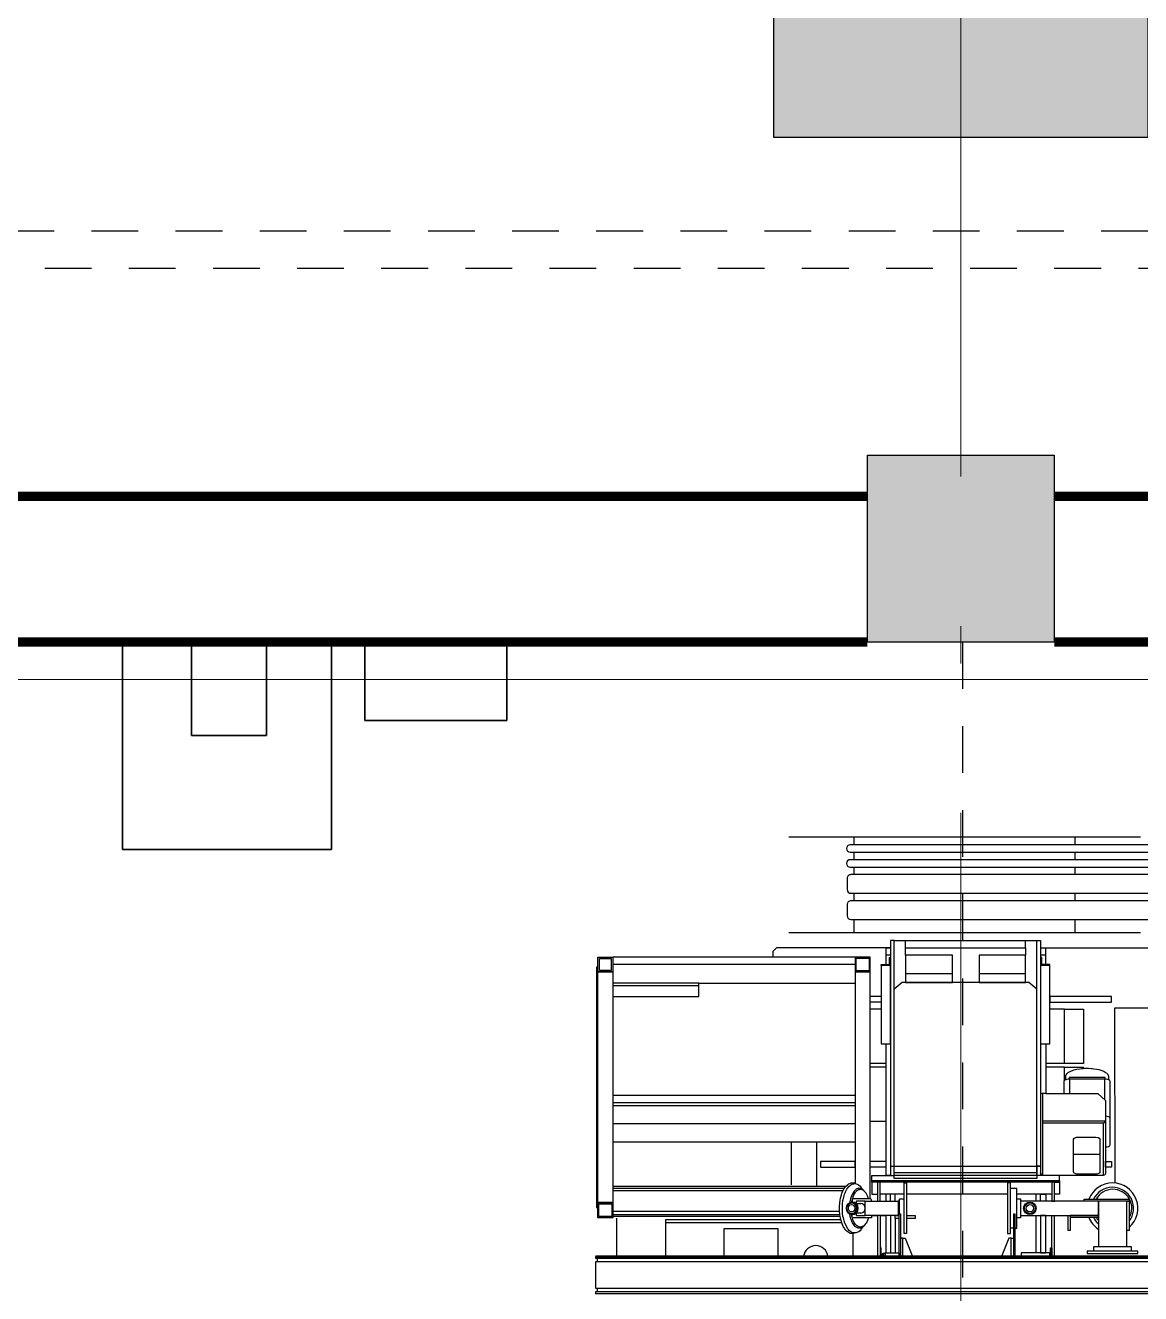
# Model space of a CAD drawing. Header units: metres. Extents: x -22 to 564, y 0 to 143.
# Drawn here: x 38.543 to 41.526, y 50.682 to 54.075 of the extents above; entities that cross this region are included whole.
import ezdxf
from ezdxf.xclip import XClip

# ---------------------------------------------------------------- set-up
doc = ezdxf.new("R2010")
doc.units = ezdxf.units.M
doc.header["$XCLIPFRAME"] = 2
doc.linetypes.add('EJES630', pattern=[6.3, 5.5, -0.4, 0, -0.4])
doc.linetypes.add('XREF PB NEURO-ONCOLOGIA$0$CONJUNTO TLAHUAC$0$HIDDEN2', pattern=[0.1875, 0.125, -0.0625])
doc.layers.add('EJES', color=11, linetype='EJES630', lineweight=0)
doc.layers.add('XREF PB NEURO-ONCOLOGIA$0$MUROS DE TABLAROCA', color=150, linetype='Continuous', lineweight=13)
for name, color, linetype in [('XREF  PB CONJ$0$PARQUE', 251, 'Continuous'), ('XREF PB NEURO-ONCOLOGIA$0$-CG-M-WALL', 7, 'Continuous'), ('XREF PB NEURO-ONCOLOGIA$0$COLUMNAS', 6, 'Continuous'), ('XREF PB NEURO-ONCOLOGIA$0$EQUIPO', 8, 'Continuous'), ('XREF PB NEURO-ONCOLOGIA$0$HATCH', 251, 'Continuous'), ('XREF PB NEURO-ONCOLOGIA$0$PROYECCIÓN', 8, 'XREF PB NEURO-ONCOLOGIA$0$CONJUNTO TLAHUAC$0$HIDDEN2'), ('XREF PB NEURO-ONCOLOGIA$0$TABIQUES BLINDADOS', 30, 'Continuous')]:
    doc.layers.add(name, color=color, linetype=linetype)

# ---------------------------------------------------------------- blocks, each defined once
blk = doc.blocks.new('XREF PB NEURO-ONCOLOGIA$0$C-1')
at = {"layer": 'XREF PB NEURO-ONCOLOGIA$0$-CG-M-WALL', "true_color": 0x636466}
h = blk.add_hatch(color=251, dxfattribs=at)
h.dxf.hatch_style = 1
h.paths.add_polyline_path([(-0.5, -0.5), (-0.5, 0.5), (0.5, 0.5), (0.5, -0.5)])
blk.add_lwpolyline([(-0.5, -0.5), (-0.5, 0.5), (0.5, 0.5), (0.5, -0.5)], close=True)
blk = doc.blocks.new('*U219')
at = {"color": 0}
for p, q in [((-3137.7, 1527.1), (-3137.7, -301)), ((-3117.7, -301), (-3117.7, 1527.1)), ((-3097.7, 1527.1), (-3097.7, -301)), ((-3077.7, -301), (-3077.7, 1527.1)), ((-3057.7, 1525.1), (-3057.7, -299)), ((-3007.7, -299), (-3007.7, 1525.1)), ((-2987.7, 1525.1), (-2987.7, -299)), ((-2937.7, -299), (-2937.7, 1525.1)), ((-2036.5, 997.9), (-2036.5, -981.5)), ((-2035.5, 999.1), (-2035.5, -982.5)), ((-2035.5, -982.5), (-2035.5, 999.1)), ((-2031.5, -982.5), (-2031.5, 999.1)), ((-2031.5, -977.2), (-2031.5, 993.9)), ((-2021.4, 999.1), (-2021.4, -982.5)), ((-2021.4, 993.9), (-2021.4, -977.2)), ((-1951.3, -982.5), (-1951.3, 999.1)), ((-1951.3, -977.2), (-1951.3, 993.9)), ((-1941.2, 999.1), (-1941.2, -982.5)), ((-1941.2, 993.9), (-1941.2, -977.2)), ((-1937.1, -982.5), (-1937.1, 999.1)), ((-1937.1, -982.5), (-1937.1, 999.1)), ((-2862.2, 208.3), (-2862.2, 515.2)), ((-2701.5, 407.2), (-2701.5, 509.8)), ((-3157.7, 475.1), (-3157.7, -465)), ((-2902.7, -465), (-2902.7, 475.1)), ((-2189, 324.4), (-2189, 445.1)), ((-2189, 445.1), (-2184.2, 445.1)), ((-2184.2, 445.1), (-2184.2, 324.4)), ((-2184.2, 438.7), (-2184.2, 445.1)), ((-2184.2, 445.1), (-2105.7, 445.1)), ((-2105.7, 445.1), (-2105.7, 438.7)), ((-2063.1, 350.8), (-2063.1, 450.7)), ((-2063.1, 450.7), (-2050.4, 450.7)), ((-2044, 468.3), (-2050.4, 468.3)), ((-2050.4, 468.3), (-2050.4, 332.8)), ((-2050.4, 450.7), (-2050.4, 350.8)), ((-2044, 332.8), (-2044, 468.3)), ((-2232.4, 407.4), (-2701.5, 407.2)), ((-2063.1, 438.7), (-2184.2, 438.7)), ((-2184.2, 438.7), (-2184.2, 363.2)), ((-2105.7, 438.7), (-2184.2, 438.7)), ((-2063.1, 363.2), (-2063.1, 438.7)), ((-2716.6, 397.9), (-2731.6, 397.9)), ((-2731.6, 397.9), (-2731.6, 233.4)), ((-2716.6, 233.4), (-2716.6, 397.9)), ((-2533.8, 371.7), (-2532.6, 374.7)), ((-2532.6, 374.7), (-2530.9, 378.5)), ((-2530.9, 378.5), (-2529.4, 381.3)), ((-2529.4, 381.3), (-2527.6, 383.9)), ((-2527.6, 383.9), (-2526.5, 385.2)), ((-2526.5, 385.2), (-2525.2, 386.5)), ((-2525.2, 386.5), (-2524, 387.5)), ((-2524, 387.5), (-2522.8, 388.4)), ((-2522.8, 388.4), (-2521.7, 389)), ((-2521.7, 389), (-2520.6, 389.4)), ((-2520.6, 389.4), (-2519.3, 389.7)), ((-2519.3, 389.7), (-2518.3, 389.8)), ((-2518.3, 389.8), (-2509, 389.8)), ((-2510.6, 380.6), (-2515.3, 380.6)), ((-2515.3, 380.6), (-2515.3, 285)), ((-2510.4, 383.4), (-2510.7, 379.4)), ((-2510.7, 379.4), (-2456.1, 379.4)), ((-2510.7, 379.4), (-2510.7, 286.2)), ((-2509.9, 386.9), (-2510.4, 383.4)), ((-2509, 390.1), (-2509.9, 386.9)), ((-2507.8, 392.4), (-2509, 390.1)), ((-2506.4, 393.8), (-2507.8, 392.4)), ((-2504.9, 394.5), (-2506.4, 393.8)), ((-2405.4, 394.5), (-2504.9, 394.5)), ((-2472.3, 361.7), (-2453.7, 382)), ((-2453.7, 382), (-2398.1, 382)), ((-2410.8, 386), (-2411.4, 382)), ((-2410, 389.5), (-2410.8, 386)), ((-2408.8, 392.2), (-2410, 389.5)), ((-2407.4, 393.8), (-2408.8, 392.2)), ((-2405.4, 394.5), (-2407.4, 393.8)), ((-2334.9, 394.5), (-2405.4, 394.5)), ((-2398.1, 382), (-2398.1, 214.4)), ((-2398.1, 382), (-2258.5, 382)), ((-2397, 381.2), (-2397, 382)), ((-2394.9, 378.8), (-2397, 381.2)), ((-2394, 375.9), (-2394.9, 378.8)), ((-2394, 214.4), (-2394, 375.9)), ((-2394, 375.9), (-2253, 375.9)), ((-2333.5, 393.8), (-2334.9, 394.5)), ((-2332.1, 392.2), (-2333.5, 393.8)), ((-2330.6, 389.5), (-2332.1, 392.2)), ((-2329.8, 386), (-2330.6, 389.5)), ((-2329.5, 382), (-2329.8, 386)), ((-2290.4, 397.9), (-2275.4, 397.9)), ((-2290.4, 382), (-2290.4, 397.9)), ((-2275.4, 382), (-2290.4, 382)), ((-2275.4, 397.9), (-2275.4, 382)), ((-2258.5, 382), (-2256.5, 381.4)), ((-2256.5, 381.4), (-2254.7, 380.3)), ((-2254.7, 380.3), (-2253.6, 378.3)), ((-2253.6, 378.3), (-2253, 375.9)), ((-2253, 375.9), (-2253, 214.4)), ((-2539.6, 336.3), (-2539.2, 343.2)), ((-2539.2, 343.2), (-2539, 346.1)), ((-2539, 346.1), (-2538.4, 351.1)), ((-2538.4, 351.1), (-2537.2, 358.9)), ((-2537.2, 358.9), (-2536, 364)), ((-2536, 364), (-2535.4, 366.4)), ((-2535.4, 366.4), (-2533.8, 371.7)), ((-2472.3, 271.1), (-2472.3, 361.7)), ((-2355.6, 355.6), (-2354.1, 362.6)), ((-2355.6, 307.9), (-2355.6, 355.6)), ((-2354.1, 362.6), (-2351.5, 366.4)), ((-2351.5, 366.4), (-2350, 366.9)), ((-2350, 366.9), (-2261.7, 366.9)), ((-2308.9, 366.9), (-2308.9, 296.3)), ((-2261.7, 366.9), (-2260, 366.4)), ((-2260, 366.4), (-2258.2, 363.7)), ((-2258.2, 363.7), (-2257, 361)), ((-2257, 361), (-2256.4, 358.7)), ((-2256.4, 358.7), (-2255.9, 355.6)), ((-2255.9, 355.6), (-2255.9, 307.9)), ((-2184.1, 363.3), (-2184.2, 154.4)), ((-2184.2, 363.2), (-2063.1, 363.2)), ((-2145.8, 363.3), (-2184.1, 363.3)), ((-2145.9, 154.4), (-2145.8, 363.3)), ((-2140.9, 363.2), (-2145.8, 363.2)), ((-2145.8, 363.2), (-2145.8, 287.3)), ((-2140.9, 287.3), (-2140.9, 363.2)), ((-2050.4, 350.8), (-2063.1, 350.8)), ((-2698.1, 322.9), (-2552.7, 322.9)), ((-2698.1, 272.5), (-2698.1, 322.9)), ((-2552.7, 322.9), (-2552.7, 272.5)), ((-2542.6, 272.5), (-2542.6, 322.9)), ((-2542.6, 322.9), (-2539.3, 322.9)), ((-2539.6, 328.6), (-2539.6, 336.3)), ((-2539.3, 321.9), (-2539.6, 328.6)), ((-2539, 318.9), (-2539.3, 321.9)), ((-2538.4, 313.4), (-2539, 318.9)), ((-2537.1, 305.4), (-2538.4, 313.4)), ((-2536.2, 301.3), (-2537.1, 305.4)), ((-2354.9, 304.2), (-2355.6, 307.9)), ((-2255.9, 307.9), (-2256.5, 304.2)), ((-2184.2, 324.4), (-2189, 324.4)), ((-2050.4, 332.8), (-2044, 332.8)), ((-3157.7, 300.1), (-3137.7, 300.1)), ((-3117.7, 300.1), (-3097.7, 300.1)), ((-3077.7, 300.1), (-3057.7, 300.1)), ((-3007.7, 300.1), (-2987.7, 300.1)), ((-2937.7, 300.1), (-2902.7, 300.1)), ((-2698.1, 272.5), (-2698.1, 233.4)), ((-2552.7, 272.5), (-2698.1, 272.5)), ((-2552.7, 272.5), (-2552.7, 222.4)), ((-2507.3, 272.5), (-2542.6, 272.5)), ((-2542.6, 272.5), (-2542.6, 222.4)), ((-2535, 297), (-2536.2, 301.3)), ((-2534, 293.9), (-2535, 297)), ((-2533, 291.2), (-2534, 293.9)), ((-2532, 288.8), (-2533, 291.2)), ((-2531.2, 287.2), (-2532, 288.8)), ((-2530, 284.9), (-2531.2, 287.2)), ((-2529.4, 283.9), (-2530, 284.9)), ((-2528.4, 282.4), (-2529.4, 283.9)), ((-2527.3, 281), (-2528.4, 282.4)), ((-2526.3, 279.8), (-2527.3, 281)), ((-2525.4, 278.8), (-2526.3, 279.8)), ((-2524.5, 278.1), (-2525.4, 278.8)), ((-2523.3, 277.3), (-2524.5, 278.1)), ((-2522.7, 276.9), (-2523.3, 277.3)), ((-2522, 276.5), (-2522.7, 276.9)), ((-2520.8, 276.1), (-2522, 276.5)), ((-2519.9, 275.9), (-2520.8, 276.1)), ((-2519.1, 275.7), (-2519.9, 275.9)), ((-2518.3, 275.7), (-2519.1, 275.7)), ((-2509, 275.7), (-2518.3, 275.7)), ((-2515.3, 285), (-2510.6, 285)), ((-2472.3, 286.2), (-2510.7, 286.2)), ((-2510.7, 286.2), (-2510.4, 282.4)), ((-2510.4, 282.4), (-2509.9, 278.6)), ((-2509.9, 278.6), (-2509, 275.7)), ((-2509, 275.7), (-2507.8, 273.1)), ((-2507.8, 273.1), (-2507.3, 272.5)), ((-2506.4, 271.6), (-2507.3, 272.5)), ((-2504.9, 271.1), (-2506.4, 271.6)), ((-2353, 298.6), (-2354.9, 304.2)), ((-2352.2, 297.9), (-2353, 298.6)), ((-2350, 296.5), (-2352.2, 297.9)), ((-2261.7, 296.5), (-2350, 296.5)), ((-2260, 297.2), (-2261.7, 296.5)), ((-2258.8, 298.6), (-2260, 297.2)), ((-2256.5, 304.2), (-2258.8, 298.6)), ((-2145.9, 282.4), (-2145.9, 287.3)), ((-2145.9, 287.3), (-2105.7, 287.3)), ((-2105.7, 282.4), (-2145.9, 282.4)), ((-2145.8, 287.3), (-2140.9, 287.3)), ((-2105.7, 287.3), (-2105.7, 282.4)), ((-2472.3, 271.1), (-2504.9, 271.1)), ((-2472.3, 222.4), (-2472.3, 271.1)), ((-2239.4, 258.7), (-2252.4, 258.7)), ((-2252.4, 258.7), (-2252.4, 198.4)), ((-2239.4, -242.9), (-2239.4, 258.7)), ((-2239.4, 258.7), (-2234.8, 258.7)), ((-2234.8, 245.1), (-2234.8, 258.7)), ((-2234.8, 258.7), (-2202.9, 258.7)), ((-2234.8, 258.7), (-2234.8, -242.9)), ((-2184.2, 245.1), (-2234.8, 245.1)), ((-2234.8, 245.1), (-2234.8, 238.7)), ((-2202.9, 245.1), (-2234.8, 245.1)), ((-2234.8, 238.7), (-2234.8, -242.9)), ((-2234.8, 238.7), (-2184.2, 238.7)), ((-2202.9, 258.7), (-2202.9, 245.1)), ((-2202.9, 238.7), (-2202.9, 144.8)), ((-2184.2, 238.7), (-2184.2, 245.1)), ((-2145.9, 245), (-2036.1, 245)), ((-2145.9, 238.7), (-2145.9, 245)), ((-2036.1, 238.7), (-2145.9, 238.7)), ((-2059.6, 238.7), (-2036.4, 238.7)), ((-2059.6, 234.7), (-2059.6, 238.7)), ((-2036.4, 238.7), (-2036.4, 234.7)), ((-2036.1, 245), (-2036.1, 238.7)), ((-2881.1, 198.4), (-2881.1, 208.3)), ((-2881.1, 208.3), (-2277.4, 208.3)), ((-2817.1, 222.4), (-2862.2, 222.4)), ((-2842, 222.4), (-2842, 208.3)), ((-2817.1, 211.4), (-2836.2, 211.4)), ((-2836.2, 211.4), (-2836.2, 208.3)), ((-2836.2, 208.3), (-2814.4, 208.3)), ((-2814.4, 233.4), (-2817.1, 233.4)), ((-2817.1, 233.4), (-2817.1, 211.4)), ((-2604.9, 233.4), (-2814.4, 233.4)), ((-2814.4, 233.4), (-2814.4, 208.3)), ((-2814.4, 208.3), (-2604.9, 208.3)), ((-2731.6, 233.4), (-2716.6, 233.4)), ((-2604.9, 208.3), (-2604.9, 233.4)), ((-2604.9, 208.5), (-2604.9, 222.4)), ((-2604.9, 222.4), (-2472.3, 222.4)), ((-2470.2, 208.5), (-2604.9, 208.5)), ((-2472.3, 222.4), (-2472.3, 214.4)), ((-2472.3, 214.4), (-2471.9, 211.7)), ((-2398.1, 214.4), (-2472.3, 214.4)), ((-2471.9, 211.7), (-2471.1, 209.4)), ((-2471.1, 209.4), (-2470.2, 208.5)), ((-2254.2, 214.4), (-2398.1, 214.4)), ((-2277.4, 208.3), (-2277.4, 198.4)), ((-2277.4, 208.3), (-2252.4, 208.3)), ((-2277.4, 198.4), (-2277.4, 208.3)), ((-2257.6, 208.8), (-2260, 208.3)), ((-2255.9, 210.3), (-2257.6, 208.8)), ((-2254.7, 212), (-2255.9, 210.3)), ((-2254.2, 214.4), (-2254.7, 212)), ((-2253, 214.4), (-2254.2, 214.4)), ((-2252.4, 208.3), (-2252.4, 198.4)), ((-2202.9, 222.4), (-2184.2, 222.4)), ((-2202.9, 208.3), (-2202.9, 222.4)), ((-2184.2, 208.3), (-2202.9, 208.3)), ((-2184.2, 222.4), (-2184.2, 208.3)), ((-2045.7, 222.4), (-2145.9, 222.4)), ((-2145.9, 222.4), (-2145.9, 208.3)), ((-2145.9, 208.3), (-2045.7, 208.3)), ((-2036.4, 234.7), (-2059.6, 234.7)), ((-2036.1, 232.8), (-2045.7, 232.8)), ((-2045.7, 232.8), (-2045.7, 156.4)), ((-2045.7, 208.3), (-2045.7, 222.4)), ((-2036.1, 156.4), (-2036.1, 232.8)), ((-2881.1, -183), (-2881.1, 198.4)), ((-2277.4, 198.4), (-2881.1, 198.4)), ((-2751.2, 198.4), (-2769.3, 177)), ((-2769.3, 177), (-2769.3, -161.5)), ((-2277.4, -183), (-2277.4, 198.4)), ((-2277.4, 198.4), (-2244.9, 198.4)), ((-2252.4, 198.4), (-2277.4, 198.4)), ((-2259.7, 198.4), (-2259.7, -183)), ((-2253.9, -183), (-2253.9, 198.4)), ((-2244.9, 198.4), (-2244.9, -183)), ((-2184.2, 196.4), (-2202.9, 196.4)), ((-2045.7, 196.4), (-2145.9, 196.4)), ((-2862.2, 168.3), (-2881.1, 168.3)), ((-2862.2, -152.8), (-2862.2, 168.3)), ((-2862.2, 168.3), (-2842, 168.3)), ((-2769.3, 168.3), (-2842, 168.3)), ((-2842, 168.3), (-2842, 44.4)), ((-2791.9, 168.3), (-2791.9, 44.4)), ((-2769.3, 44.4), (-2769.3, 168.3)), ((-2111.7, 144.8), (-2218.3, 144.8)), ((-2218.3, 144.8), (-2218.3, 127.5)), ((-2190.4, 144.8), (-2190.4, 154.4)), ((-2190.4, 154.4), (-2139.5, 154.4)), ((-2139.5, 144.8), (-2190.4, 144.8)), ((-2184.2, 154.4), (-2145.9, 154.4)), ((-2150, 139.7), (-2036.1, 139.7)), ((-2150, 136.8), (-2150, 139.7)), ((-2036.1, 136.8), (-2150, 136.8)), ((-2139.5, 154.4), (-2139.5, 144.8)), ((-2111.7, 139.7), (-2111.7, 144.8)), ((-2111.7, 136.8), (-2111.7, 127.4)), ((-2084.8, 136.8), (-2036.4, 136.8)), ((-2084.8, 129.8), (-2084.8, 136.8)), ((-2045.7, 156.4), (-2036.1, 156.4)), ((-2036.4, 136.8), (-2036.4, 129.8)), ((-2036.1, 139.7), (-2036.1, 136.8)), ((-2097.2, 127.5), (-2232.8, 127.5)), ((-2232.8, 127.5), (-2232.8, 119.4)), ((-2232.8, 119.4), (-2097.2, 119.4)), ((-2202.9, 119.4), (-2202.9, -150.2)), ((-2097.2, 119.4), (-2097.2, 127.5)), ((-2036.4, 129.8), (-2084.8, 129.8)), ((-2084.8, 129.8), (-2084.8, 123.7)), ((-2084.8, 123.7), (-2036.1, 104.1)), ((-2842, 44.4), (-2769.3, 44.4)), ((-2769.3, -26.9), (-2842, -26.9)), ((-2842, -26.9), (-2842, -152.8)), ((-2791.9, -26.9), (-2791.9, -152.8)), ((-2769.3, -152.8), (-2769.3, -26.9)), ((-2138.7, -126.7), (-2145, -126.7)), ((-2145, -126.7), (-2145, -150.2)), ((-2138.7, -150.2), (-2138.7, -126.7)), ((-2084.8, -153.7), (-2036.1, -134.3)), ((-2862.2, -152.8), (-2881.1, -152.8)), ((-2842, -152.8), (-2862.2, -152.8)), ((-2842, -152.8), (-2769.3, -152.8)), ((-2769.3, -161.5), (-2751.2, -183)), ((-2232.8, -150.2), (-2097.2, -150.2)), ((-2232.8, -156.5), (-2232.8, -150.2)), ((-2097.2, -156.5), (-2232.8, -156.5)), ((-2202.9, -156.5), (-2202.9, -220.8)), ((-2190.4, -169.4), (-2190.4, -156.5)), ((-2150, -169.4), (-2190.4, -169.4)), ((-2184.1, -260.8), (-2184.1, -169.4)), ((-2184.1, -169.4), (-2184.1, -172.6)), ((-2150, -169.9), (-2150, -166.7)), ((-2150, -166.7), (-2084.8, -166.7)), ((-2145, -150.2), (-2138.7, -150.2)), ((-2097.2, -150.2), (-2097.2, -156.5)), ((-2084.8, -159.8), (-2084.8, -153.7)), ((-2036.4, -159.8), (-2084.8, -159.8)), ((-2084.8, -159.8), (-2084.8, -166.7)), ((-2084.8, -166.7), (-2036.4, -166.7)), ((-2036.4, -166.7), (-2036.4, -159.8)), ((-2277.4, -183), (-2881.1, -183)), ((-2881.1, -183), (-2881.1, -192.8)), ((-2881.1, -192.8), (-2277.4, -192.8)), ((-2862.2, -204.9), (-2862.2, -192.8)), ((-2862.2, -192.8), (-2862.2, -497.7)), ((-2842, -192.8), (-2842, -204.9)), ((-2836.2, -195.9), (-2836.2, -192.8)), ((-2836.2, -192.8), (-2814.4, -192.8)), ((-2817.1, -195.9), (-2836.2, -195.9)), ((-2817.1, -217.9), (-2817.1, -195.9)), ((-2604.9, -192.8), (-2814.4, -192.8)), ((-2814.4, -192.8), (-2814.4, -217.9)), ((-2604.9, -217.9), (-2604.9, -192.8)), ((-2604.9, -192.8), (-2252.4, -192.8)), ((-2604.9, -204.9), (-2604.9, -192.8)), ((-2244.9, -183), (-2277.4, -183)), ((-2277.4, -192.8), (-2277.4, -183)), ((-2252.4, -242.9), (-2252.4, -183)), ((-2252.4, -192.8), (-2252.4, -204.9)), ((-2184.2, -180.4), (-2202.9, -180.4)), ((-2184.2, -192.8), (-2202.9, -192.8)), ((-2184.1, -172.6), (-2145.9, -172.6)), ((-2036.1, -169.9), (-2150, -169.9)), ((-2145.9, -169.9), (-2145.9, -260.8)), ((-2145, -180.4), (-2145.9, -180.4)), ((-2145.9, -192.8), (-2045.7, -192.8)), ((-2138.7, -169.9), (-2145, -169.9)), ((-2145, -169.9), (-2145, -181.8)), ((-2145, -181.8), (-2138.7, -181.8)), ((-2138.7, -181.8), (-2138.7, -169.9)), ((-2138.7, -180.4), (-2045.7, -180.4)), ((-2045.7, -207.8), (-2045.7, -169.9)), ((-2045.7, -169.9), (-2036.1, -169.9)), ((-2817.1, -204.9), (-2862.2, -204.9)), ((-2814.4, -217.9), (-2817.1, -217.9)), ((-2814.4, -217.9), (-2604.9, -217.9)), ((-2731.6, -217.9), (-2731.6, -247.5)), ((-2716.6, -217.9), (-2716.6, -247.5)), ((-2698.1, -218), (-2698.1, -247.5)), ((-2252.4, -204.9), (-2604.9, -204.9)), ((-2552.7, -204.9), (-2552.7, -247.5)), ((-2542.6, -204.9), (-2542.6, -247.5)), ((-2397.2, -204.9), (-2397.2, -247.5)), ((-2290.4, -204.9), (-2290.4, -247.5)), ((-2275.4, -204.9), (-2275.4, -247.5)), ((-2184.1, -220.8), (-2234.8, -220.8)), ((-2184.1, -227.2), (-2234.8, -227.2)), ((-2184.2, -204.9), (-2202.9, -204.9)), ((-2202.9, -242.9), (-2202.9, -227.2)), ((-2045.7, -204.9), (-2145.9, -204.9)), ((-2145.9, -220.8), (-2036.1, -220.8)), ((-2036.1, -227.2), (-2145.9, -227.2)), ((-2145, -204.9), (-2145, -220.8)), ((-2145, -227.2), (-2145, -244.3)), ((-2036.4, -218), (-2059.6, -218)), ((-2059.6, -218), (-2059.6, -220.8)), ((-2059.6, -220.8), (-2036.4, -220.8)), ((-2045.7, -207.8), (-2036.1, -207.8)), ((-2044.5, -208.8), (-2045.7, -207.8)), ((-2044.5, -208.7), (-2036.4, -208.7)), ((-2044.5, -213), (-2044.5, -208.8)), ((-2044.5, -213), (-2036.1, -213)), ((-2042.5, -215.1), (-2044.5, -213)), ((-2036.4, -215.1), (-2042.5, -215.1)), ((-2036.4, -220.8), (-2036.4, -218)), ((-2190.4, -247.5), (-2837.1, -247.5)), ((-2837.1, -247.5), (-2837.1, -287.8)), ((-2834.1, -250.4), (-2800, -250.4)), ((-2834.1, -284.6), (-2834.1, -250.4)), ((-2800, -250.4), (-2800, -284.6)), ((-2797.1, -247.5), (-2797.1, -287.8)), ((-2239.4, -242.9), (-2252.4, -242.9)), ((-2234.8, -242.9), (-2239.4, -242.9)), ((-2234.8, -242.9), (-2202.9, -242.9)), ((-2223.8, -274.2), (-2220.7, -271.3)), ((-2220.7, -271.3), (-2219.5, -270.3)), ((-2219.5, -270.3), (-2218, -269.4)), ((-2218, -269.4), (-2216.7, -268.5)), ((-2216.7, -270), (-2217.5, -271.7)), ((-2216.7, -268.5), (-2215.3, -267.6)), ((-2215.8, -268.5), (-2216.7, -270)), ((-2215.1, -267.5), (-2215.8, -268.5)), ((-2214.9, -271), (-2215.2, -274.4)), ((-2213.6, -265.7), (-2215.1, -267.5)), ((-2214.1, -268.7), (-2214.9, -271)), ((-2213.1, -266.5), (-2214.1, -268.7)), ((-2212, -264), (-2213.6, -265.7)), ((-2211.7, -264.6), (-2213.1, -266.5)), ((-2210.1, -262.4), (-2212, -264)), ((-2210.7, -263.3), (-2211.7, -264.6)), ((-2207.9, -260.6), (-2210.7, -263.3)), ((-2208.5, -261.2), (-2210.1, -262.4)), ((-2205.2, -258.6), (-2207.9, -260.6)), ((-2202.2, -256.8), (-2205.2, -258.6)), ((-2198.1, -254.8), (-2202.2, -256.8)), ((-2190.5, -252.1), (-2198.1, -254.8)), ((-2189.9, -246.1), (-2190.4, -247.5)), ((-2190.4, -247.5), (-2190.4, -294.4)), ((-2188.8, -244.9), (-2189.9, -246.1)), ((-2187.3, -244.3), (-2188.8, -244.9)), ((-2184.2, -244.3), (-2187.3, -244.3)), ((-2145.9, -260.8), (-2184.1, -260.8)), ((-2184.1, -260.8), (-2184.1, -284.3)), ((-2145.9, -244.3), (-2139.5, -244.3)), ((-2145.9, -284.3), (-2145.9, -260.8)), ((-2139.5, -244.3), (-2139.5, -294.4)), ((-2139.5, -252.1), (-2131.9, -254.8)), ((-2131.9, -254.8), (-2127.9, -256.8)), ((-2127.9, -256.8), (-2124.9, -258.6)), ((-2124.9, -258.6), (-2122.2, -260.6)), ((-2122.2, -260.6), (-2119.3, -263.3)), ((-2121.5, -261.2), (-2119.9, -262.4)), ((-2119.9, -262.4), (-2118, -264)), ((-2119.3, -263.3), (-2118.3, -264.6)), ((-2118.3, -264.6), (-2117, -266.5)), ((-2118, -264), (-2116.4, -265.7)), ((-2117, -266.5), (-2115.9, -268.7)), ((-2116.4, -265.7), (-2114.9, -267.5)), ((-2115.9, -268.7), (-2115.2, -271)), ((-2115.2, -271), (-2114.9, -274.4)), ((-2114.9, -267.5), (-2114.2, -268.5)), ((-2114.9, -267.5), (-2112, -269.4)), ((-2114.2, -268.5), (-2113.3, -270)), ((-2113.3, -270), (-2112.6, -271.7)), ((-2112, -269.4), (-2109.3, -271.2)), ((-2109.3, -271.2), (-2107.4, -272.9)), ((-3137.7, -290), (-3157.7, -290)), ((-3097.7, -290), (-3117.7, -290)), ((-3057.7, -290), (-3077.7, -290)), ((-2987.7, -290), (-3007.7, -290)), ((-2902.7, -290), (-2937.7, -290)), ((-2837.1, -287.8), (-2837.1, -935.8)), ((-2837.1, -287.8), (-2231, -287.8)), ((-2800, -284.6), (-2834.1, -284.6)), ((-2817.1, -287.8), (-2816.9, -935.8)), ((-2767, -705.6), (-2767, -287.8)), ((-2467, -287.8), (-2467, -935.8)), ((-2447.9, -935.8), (-2447.9, -287.8)), ((-2438.9, -287.8), (-2438.9, -935.8)), ((-2391.7, -935.8), (-2391.7, -287.8)), ((-2341.6, -287.8), (-2341.6, -935.8)), ((-2275.4, -287.8), (-2290.4, -287.8)), ((-2290.4, -287.8), (-2290.4, -380.4)), ((-2275.4, -380.4), (-2275.4, -287.8)), ((-2232.8, -290.3), (-2231, -287.8)), ((-2232.8, -291.9), (-2232.8, -290.3)), ((-2232.8, -294.9), (-2232.8, -291.9)), ((-2232.7, -297.9), (-2232.8, -294.9)), ((-2232.2, -300.4), (-2232.7, -297.9)), ((-2230.9, -303.8), (-2232.2, -300.4)), ((-2231, -286.9), (-2229.9, -282.5)), ((-2231, -287.8), (-2231, -286.9)), ((-2230.7, -291), (-2231, -287.8)), ((-2229.6, -306.1), (-2230.9, -303.8)), ((-2230.7, -292.1), (-2230.7, -291)), ((-2229.9, -295.3), (-2230.7, -292.1)), ((-2229.9, -282.5), (-2227.6, -278.5)), ((-2227.6, -299.4), (-2229.9, -295.3)), ((-2227.6, -278.5), (-2223.8, -274.2)), ((-2224.1, -303.7), (-2227.6, -299.4)), ((-2219.7, -307.4), (-2224.1, -303.7)), ((-2218.3, -275.2), (-2218.4, -277.4)), ((-2218.4, -277.4), (-2218.2, -279.2)), ((-2217.9, -273.1), (-2218.3, -275.2)), ((-2218.2, -279.2), (-2217.6, -281.4)), ((-2217.5, -271.7), (-2217.9, -273.1)), ((-2217.6, -281.4), (-2216.9, -283)), ((-2216.9, -283), (-2215.9, -284.8)), ((-2215.9, -284.8), (-2214.2, -287)), ((-2215.2, -274.4), (-2214.8, -277)), ((-2214.8, -277), (-2214.1, -279.3)), ((-2214.2, -287), (-2212.6, -288.7)), ((-2214.1, -279.3), (-2212.9, -281.5)), ((-2212.9, -281.5), (-2210.8, -284.3)), ((-2212.6, -288.7), (-2210.6, -290.6)), ((-2210.8, -284.3), (-2208.1, -286.9)), ((-2210.6, -290.6), (-2206.7, -293.3)), ((-2208.1, -286.9), (-2206.1, -288.4)), ((-2206.7, -293.3), (-2203.7, -295)), ((-2206.1, -288.4), (-2203.3, -290.2)), ((-2203.7, -295), (-2199.8, -296.9)), ((-2203.3, -290.2), (-2202, -290.9)), ((-2202, -290.9), (-2199.2, -292.3)), ((-2199.8, -296.9), (-2195.2, -298.6)), ((-2199.2, -292.3), (-2196.3, -293.5)), ((-2196.3, -293.5), (-2194.7, -294)), ((-2195.2, -298.6), (-2192.8, -299.4)), ((-2194.7, -294), (-2191.5, -295)), ((-2192.8, -299.4), (-2190, -300.3)), ((-2191.5, -295), (-2189.6, -295.5)), ((-2190.4, -294.4), (-2189.3, -295.6)), ((-2190, -300.3), (-2186.9, -300.7)), ((-2189.6, -295.5), (-2188.2, -296.1)), ((-2189.3, -295.6), (-2188.1, -296.1)), ((-2188.2, -296.1), (-2186.6, -296.5)), ((-2188.1, -296.1), (-2181.8, -296.1)), ((-2186.9, -300.7), (-2185, -301.1)), ((-2186.6, -296.5), (-2185.2, -296.7)), ((-2185.2, -296.7), (-2183.6, -297)), ((-2185, -301.1), (-2182.9, -301.5)), ((-2184.1, -284.3), (-2183.2, -284.6)), ((-2183.6, -297), (-2182.8, -297.1)), ((-2183.2, -284.6), (-2178, -284.6)), ((-2182.9, -301.5), (-2180.6, -301.9)), ((-2182.8, -297.1), (-2181.9, -297.3)), ((-2178, -284.6), (-2178, -272.1)), ((-2152, -272.1), (-2152, -284.9)), ((-2152, -284.9), (-2147.4, -284.6)), ((-2147.1, -301.5), (-2149.5, -301.9)), ((-2141.8, -296.1), (-2148.2, -296.1)), ((-2147.2, -297.1), (-2148.2, -297.3)), ((-2147.4, -284.6), (-2146.7, -284.6)), ((-2146.4, -297), (-2147.2, -297.1)), ((-2145, -301.1), (-2147.1, -301.5)), ((-2146.7, -284.6), (-2145.9, -284.3)), ((-2144.9, -296.7), (-2146.4, -297)), ((-2143.1, -300.7), (-2145, -301.1)), ((-2143.5, -296.5), (-2144.9, -296.7)), ((-2141.8, -296.1), (-2143.5, -296.5)), ((-2140.1, -300.3), (-2143.1, -300.7)), ((-2140.4, -295.5), (-2141.8, -296.1)), ((-2140.4, -295.5), (-2141.8, -296.1)), ((-2139.5, -294.4), (-2140.4, -295.5)), ((-2138.5, -295), (-2140.4, -295.5)), ((-2137.2, -299.4), (-2140.1, -300.3)), ((-2135.3, -294), (-2138.5, -295)), ((-2134.9, -298.6), (-2137.2, -299.4)), ((-2133.8, -293.5), (-2135.3, -294)), ((-2130.2, -296.9), (-2134.9, -298.6)), ((-2130.9, -292.3), (-2133.8, -293.5)), ((-2128.1, -290.9), (-2130.9, -292.3)), ((-2126.3, -295), (-2130.2, -296.9)), ((-2126.7, -290.2), (-2128.1, -290.9)), ((-2123.9, -288.4), (-2126.7, -290.2)), ((-2123.4, -293.3), (-2126.3, -295)), ((-2121.9, -286.9), (-2123.9, -288.4)), ((-2119.5, -290.6), (-2123.4, -293.3)), ((-2119.3, -284.3), (-2121.9, -286.9)), ((-2117.4, -288.7), (-2119.5, -290.6)), ((-2117.1, -281.5), (-2119.3, -284.3)), ((-2115.8, -287), (-2117.4, -288.7)), ((-2116, -279.3), (-2117.1, -281.5)), ((-2115.2, -277), (-2116, -279.3)), ((-2114.2, -284.8), (-2115.8, -287)), ((-2114.9, -274.4), (-2115.2, -277)), ((-2113.2, -283), (-2114.2, -284.8)), ((-2112.5, -281.4), (-2113.2, -283)), ((-2112.6, -271.7), (-2112.1, -273.1)), ((-2111.8, -279.2), (-2112.5, -281.4)), ((-2112.1, -273.1), (-2111.7, -275.2)), ((-2111.7, -277.4), (-2111.8, -279.2)), ((-2111.7, -275.2), (-2111.7, -277.4)), ((-2105.9, -303.7), (-2109.1, -306.4)), ((-2107.4, -272.9), (-2105.1, -274.7)), ((-2102.2, -299.4), (-2105.9, -303.7)), ((-2105.1, -274.7), (-2102.2, -278.5)), ((-2099.2, -304), (-2103.6, -310.3)), ((-2102.2, -278.5), (-2101.2, -280.5)), ((-2101.2, -297.3), (-2102.2, -299.4)), ((-2101.2, -280.5), (-2099.9, -283.5)), ((-2100.4, -295.7), (-2101.2, -297.3)), ((-2099.6, -293.1), (-2100.4, -295.7)), ((-2099.9, -283.5), (-2099.2, -286)), ((-2099, -291), (-2099.6, -293.1)), ((-2099.4, -285.3), (-2097.2, -292.7)), ((-2099.2, -286), (-2099, -288.1)), ((-2097.9, -300.9), (-2099.2, -304)), ((-2099, -288.1), (-2099, -291)), ((-2097.2, -295.9), (-2097.9, -300.9)), ((-2036.4, -292.7), (-2097.2, -292.7)), ((-2097.2, -292.7), (-2097.2, -295.9)), ((-3047.7, -309), (-3017.7, -309)), ((-2977.7, -309), (-2947.7, -309)), ((-2227.9, -308.5), (-2229.6, -306.1)), ((-2223.2, -313.2), (-2227.9, -308.5)), ((-2223.2, -313.2), (-2223.2, -935.8)), ((-2217.7, -317.2), (-2223.2, -313.2)), ((-2216.1, -309.6), (-2219.7, -307.4)), ((-2217.7, -317.2), (-2217.7, -935.8)), ((-2212.1, -320.2), (-2217.7, -317.2)), ((-2212.7, -311.7), (-2216.1, -309.6)), ((-2208.7, -313.8), (-2212.7, -311.7)), ((-2212.1, -320.2), (-2212.1, -935.8)), ((-2205.6, -323), (-2212.1, -320.2)), ((-2206.2, -314.8), (-2208.7, -313.8)), ((-2203, -316), (-2206.2, -314.8)), ((-2201.3, -324.5), (-2205.6, -323)), ((-2198.8, -317.3), (-2203, -316)), ((-2192.3, -326.9), (-2201.3, -324.5)), ((-2194.5, -318.4), (-2198.8, -317.3)), ((-2185.9, -320.2), (-2194.5, -318.4)), ((-2186.3, -328.1), (-2192.3, -326.9)), ((-2178.4, -329.1), (-2186.3, -328.1)), ((-2177.3, -321.3), (-2185.9, -320.2)), ((-2170.7, -329.7), (-2178.4, -329.1)), ((-2169.4, -321.9), (-2177.3, -321.3)), ((-2163.1, -329.8), (-2170.7, -329.7)), ((-2159.6, -321.8), (-2169.4, -321.9)), ((-2156.9, -329.5), (-2163.1, -329.8)), ((-2152.3, -321.3), (-2159.6, -321.8)), ((-2148.8, -328.9), (-2156.9, -329.5)), ((-2156.9, -935.8), (-2156.9, -329.5)), ((-2144.1, -320.2), (-2152.3, -321.3)), ((-2143, -327.9), (-2148.8, -328.9)), ((-2148.8, -935.8), (-2148.8, -328.9)), ((-2135.5, -318.4), (-2144.1, -320.2)), ((-2134.9, -326.2), (-2143, -327.9)), ((-2143, -327.9), (-2143, -935.8)), ((-2128, -316.4), (-2135.5, -318.4)), ((-2125.9, -323.4), (-2134.9, -326.2)), ((-2134.9, -794.2), (-2134.9, -326.3)), ((-2121.3, -313.8), (-2128, -316.4)), ((-2116.7, -319.7), (-2125.9, -323.4)), ((-2125.9, -323.6), (-2125.9, -794.2)), ((-2110.2, -307.4), (-2121.3, -313.8)), ((-2112.3, -317.2), (-2116.7, -319.7)), ((-2106.6, -313.1), (-2112.3, -317.2)), ((-2109.1, -306.4), (-2110.2, -307.4)), ((-2103.6, -310.3), (-2106.6, -313.1)), ((-2223.2, -390), (-2341.6, -390)), ((-2290.4, -380.4), (-2275.4, -380.4)), ((-2228.1, -458.3), (-2341.6, -458.3)), ((-2862.2, -497.7), (-2852.1, -507.9)), ((-2852.1, -507.9), (-2837.1, -507.9)), ((-2036.4, -493.3), (-2109.7, -493.3)), ((-2109.7, -493.3), (-2109.7, -639)), ((-2109.7, -639), (-2036.4, -638.7)), ((-2731.6, -705.6), (-2767, -705.6)), ((-2767, -705.6), (-2767, -935.8)), ((-2760.9, -936.1), (-2760.9, -705.6)), ((-2731.6, -935.8), (-2731.6, -705.6)), ((-2036.4, -794.2), (-2134.9, -794.2)), ((-2837.1, -935.8), (-2797.2, -935.8)), ((-2837.1, -975.7), (-2837.1, -935.8)), ((-2833, -939.8), (-2800.8, -939.8)), ((-2833, -971.7), (-2833, -939.8)), ((-2800.8, -939.8), (-2800.8, -971.7)), ((-2797.2, -935.8), (-2797.2, -975.7)), ((-2797.2, -935.8), (-2180.1, -935.8)), ((-2797.2, -975.7), (-2797.2, -935.8)), ((-2767, -935.8), (-2760.9, -936.1)), ((-2180.1, -935.8), (-2180.1, -975.7)), ((-2180.1, -935.8), (-2139.8, -935.8)), ((-2180.1, -975.7), (-2180.1, -935.8)), ((-2176.9, -938.7), (-2143, -938.7)), ((-2176.9, -972.8), (-2176.9, -938.7)), ((-2143, -938.7), (-2143, -972.8)), ((-2139.8, -935.8), (-2139.8, -975.7)), ((-2036.1, -924.8), (-2138.3, -924.8)), ((-2797.2, -975.7), (-2837.1, -975.7)), ((-2800.8, -971.7), (-2833, -971.7)), ((-2167.1, -975.7), (-2810.1, -975.7)), ((-2810.1, -975.7), (-2810.1, -979.8)), ((-2810.1, -979.8), (-2167.1, -979.8)), ((-2180.1, -975.7), (-2797.2, -975.7)), ((-2139.8, -975.7), (-2180.1, -975.7)), ((-2143, -972.8), (-2176.9, -972.8)), ((-2167.1, -979.8), (-2167.1, -975.7)), ((-2036.5, -981.5), (-2035.5, -982.5)), ((-2035.5, -982.5), (-2031.5, -982.5)), ((-2021.4, -977.2), (-2031.5, -977.2)), ((-2021.4, -982.5), (-1951.3, -982.5)), ((-1941.2, -977.2), (-1951.3, -977.2)), ((-1941.2, -982.5), (-1937.1, -982.5)), ((-1936.2, -981.5), (-1937.1, -982.5))]:
    blk.add_line(p, q, dxfattribs=at)
for radius in [16.7, 14.5, 9.84]:
    blk.add_circle((-2165, 179.7), radius, dxfattribs=at)
for centre, radius, start, end in [((-2165, 400.7), 67.7, 41.0328, 249.183), ((-2164.9, 400.6), 56.4, 52.045, 244.7336), ((-2165.1, 401.6), 50.7, 59.1313, 241.9143), ((-2165.1, 401.6), 50.7, 292.2947, 292.3787), ((-2165, 400.7), 67.7, 290.7958, 326.3072), ((-2164.9, 400.6), 56.4, 295.1352, 318.4399), ((-2165.1, 401.6), 50.7, 298.4526, 310.8335), ((-2165, -274), 13.2, 8.2697, 171.7303), ((-3127.7, -301), 10, 180, 0), ((-3087.7, -301), 10, 180, 0), ((-3047.7, -299), 10, 180, 270), ((-3017.7, -299), 10, 270, 0), ((-2977.7, -299), 10, 180, 270), ((-2947.7, -299), 10, 270, 0), ((-2165, -296.2), 16.8, 359.8713, 179.8308), ((-2165, -298.7), 17, 8.4803, 169.5112), ((-2032.3, -393), 32.8, 97.1921, 262.8079)]:
    blk.add_arc(centre, radius, start, end, dxfattribs=at)
for major_axis, ratio in [((16.8, -0.2), 0.798544), ((14.8, 0.1), 0.846261), ((-9.86, -0.01), 0.852152)]:
    blk.add_ellipse((-2165, -297.3), major_axis=major_axis, ratio=ratio, dxfattribs=at)
blk = doc.blocks.new('XREF PB NEURO-ONCOLOGIA')
at = {"layer": 'XREF PB NEURO-ONCOLOGIA$0$HATCH'}
h = blk.add_hatch(color=256, dxfattribs=at)
h.dxf.hatch_style = 1
h.paths.add_polyline_path([(8.7517, 8.6062), (8.7517, 9.1062), (9.2517, 9.1062), (9.2517, 8.6062)])
h.paths.add_polyline_path([(11.6317, 8.6062), (11.6317, 9.1062), (12.1317, 9.1062), (12.1317, 8.6062)])
h.paths.add_polyline_path([(15.5517, 8.6062), (15.5517, 9.1062), (16.0517, 9.1062), (16.0517, 8.6062)])
h.paths.add_polyline_path([(18.9517, 8.6062), (18.9517, 9.1062), (19.4517, 9.1062), (19.4517, 8.6062)])
h.paths.add_polyline_path([(18.9517, 4.2062), (18.9517, 4.7062), (19.4517, 4.7062), (19.4517, 4.2062)])
h = blk.add_hatch(dxfattribs=at)
h.set_pattern_fill('ANGLE', color=256)
h.set_pattern_definition([(0, (0, 0), (0, 6.985), [5.08, -1.905]), (90, (0, 0), (-6.985, 4e-16), [5.08, -1.905])])
h.paths.add_polyline_path([(11.6317, 8.6062), (11.6317, 9.1062), (12.1317, 9.1062), (12.1317, 8.6062)])
h.paths.add_polyline_path([(15.5517, 8.6062), (15.5517, 9.1062), (16.0517, 9.1062), (16.0517, 8.6062)])
h.paths.add_polyline_path([(18.9517, 8.6062), (18.9517, 9.1062), (19.4517, 9.1062), (19.4517, 8.6062)])
h.paths.add_polyline_path([(18.9517, 4.2062), (18.9517, 4.7062), (19.4517, 4.7062), (19.4517, 4.2062)])
at = {"layer": 'XREF PB NEURO-ONCOLOGIA$0$COLUMNAS', "elevation": 0}
blk.add_lwpolyline([(18.9517, 4.2062), (18.9517, 4.7062), (19.4517, 4.7062), (19.4517, 4.2062)], close=True, dxfattribs=at)
at = {"layer": 'XREF PB NEURO-ONCOLOGIA$0$EQUIPO', "color": 8, "ltscale": 100, "elevation": 0}
for points in [[(18.9479, 6.6983), (18.9479, 6.5134), (18.9479, 6.6983), (18.3969, 6.6983), (18.3969, 6.1393), (18.9479, 6.1393), (18.9479, 6.3134), (18.9479, 6.1393), (18.3969, 6.1393), (18.3969, 6.6983)], [(18.7017, 6.5134), (18.7017, 6.3134), (18.9517, 6.3134), (18.9517, 6.5134)], [(18.7017, 6.5134), (18.9517, 6.5134), (18.9517, 6.3134), (18.7017, 6.3134)], [(18.9517, 5.6702), (18.9517, 6.0502), (18.7417, 6.0502), (18.7417, 5.6702)]]:
    blk.add_lwpolyline(points, close=True, dxfattribs=at)
blk.add_lwpolyline([(18.9517, 5.6702), (18.7417, 5.6702), (18.7417, 6.0502), (18.9517, 6.0502)], dxfattribs=at)
at = {"layer": 'XREF PB NEURO-ONCOLOGIA$0$MUROS DE TABLAROCA'}
blk.add_lwpolyline([(8.7517, 7.8132), (9.2417, 7.8132), (9.2417, 8.1062), (11.3447, 8.1062), (11.3447, 2.9962), (11.8447, 2.9962), (11.8447, 8.1062), (13.5017, 8.1062), (13.5017, 7.8562), (17.8017, 7.8562), (17.8017, 8.1062), (18.8517, 8.1062), (18.8517, 0.7962), (17.8017, 0.7962), (17.8017, 1.0562), (13.5017, 1.0562), (13.5017, 0.7962), (9.2447, 0.7963), (9.2447, 5.4132), (8.2517, 5.413)], dxfattribs=at)
at = {"layer": 'XREF PB NEURO-ONCOLOGIA$0$PROYECCIÓN'}
blk.add_line((11.8517, 4.4512, 0), (18.9517, 4.4512, 0), dxfattribs=at)
at = {"layer": 'XREF PB NEURO-ONCOLOGIA$0$PROYECCIÓN', "elevation": 0}
for points in [[(8.1517, 9.7062), (20.0517, 9.7062), (20.0517, -0.7938), (8.1517, -0.7938)], [(8.2517, 9.6062), (19.9517, 9.6062), (19.9517, -0.6938), (8.2517, -0.6938)]]:
    blk.add_lwpolyline(points, close=True, dxfattribs=at)
at = {"layer": 'XREF PB NEURO-ONCOLOGIA$0$TABIQUES BLINDADOS', "const_width": 0.025, "elevation": 0}
for points in [[(11.8517, 8.6062), (19.3417, 8.6062), (19.3417, 4.7062)], [(18.9517, 4.7062), (18.9517, 8.2062), (17.7017, 8.2062), (17.7017, 7.9562), (13.6017, 7.9562), (13.6017, 8.2062), (11.7447, 8.2062)], [(19.3417, 4.2062), (19.3417, 0.3062), (11.8517, 0.3063)], [(11.8517, 0.6962), (13.6017, 0.6962), (13.6017, 0.9562), (17.7017, 0.9562), (17.7017, 0.6962), (18.9517, 0.6962), (18.9517, 4.2062)]]:
    blk.add_lwpolyline(points, dxfattribs=at)
at = {"layer": 'XREF PB NEURO-ONCOLOGIA$0$COLUMNAS'}
blk.add_blockref('XREF PB NEURO-ONCOLOGIA$0$C-1', (20.8017, 4.4562, 0), dxfattribs=at)
at = {"layer": 'XREF PB NEURO-ONCOLOGIA$0$EQUIPO', "color": 8, "xscale": 0.0009999999999940395, "yscale": 0.0009999999999940395, "zscale": 0.0009999999999940395, "rotation": 180}
blk.add_blockref('*U219', (15.2717, 4.4512, 0), dxfattribs=at)
blk = doc.blocks.new('XREF  PB CONJ')
at = {"layer": 'XREF  PB CONJ$0$PARQUE', "true_color": 0x136734}
h = blk.add_hatch(dxfattribs=at)
h.set_pattern_fill('CROSS', color=116, scale=0.02, angle=90)
edge = h.paths.add_edge_path()
edge.add_line((3.5883, 104.6056), (1.6936, 104.3684))
edge.add_line((1.6936, 104.3684), (2.4784, 17.6083))
edge.add_line((2.4784, 17.6083), (97.731, 17.9336))
edge.add_arc((97.7247, 19.237), 1.3034, 270.2752, 363.1006)
edge.add_line((99.0262, 19.3075), (96.4762, 19.3078))
edge.add_line((96.4762, 19.3078), (96.602, 20.224))
edge.add_line((96.602, 20.224), (62.4128, 20.224))
edge.add_arc((58.6329, 24.6535), 5.8231, 229.52466, 310.47534, ccw=False)
edge.add_line((54.8531, 20.224), (26.2527, 20.2188))
edge.add_line((26.2527, 20.2188), (4.2837, 20.0304))
edge.add_line((4.2837, 20.0304), (4.055, 46.6913))
edge.add_line((4.055, 46.6913), (2.3881, 46.6912))
edge.add_line((2.3881, 46.6912), (2.3881, 54.8033))
edge.add_line((2.3881, 54.8033), (3.9854, 54.8034))
edge.add_line((3.9854, 54.8034), (3.7464, 82.6679))
edge.add_line((3.7464, 82.6679), (3.6185, 95.2556))
edge.add_line((3.6185, 95.2556), (3.5883, 104.6056))

msp = doc.modelspace()

# ---------------------------------------------------------------- block references
at = {"rotation": 90}
msp.add_blockref('XREF PB NEURO-ONCOLOGIA', (45.501, 33.4734), dxfattribs=at)

# ---------------------------------------------------------------- next in the draw order: block references
ref = msp.add_blockref('XREF  PB CONJ', (67.8976, 28.71, 0), dxfattribs=dict(rotation=89.50849308405942))
XClip(ref).set_block_clipping_path([(-2.936402334, 82.9334608569), (21.1250270707, 82.9334608569), (21.1250270707, 49.0397586863), (26.6296707885, 49.0397586863), (26.6284018429, 17.4712422498), (-2.8531787476, 17.4341989701)])

# ---------------------------------------------------------------- next in the draw order: linework, layer by layer
at = {"layer": 'EJES'}
msp.add_line((41.046, 33.668), (41.0447, 59.0501), dxfattribs=at)

doc.saveas('drawing.dxf')
